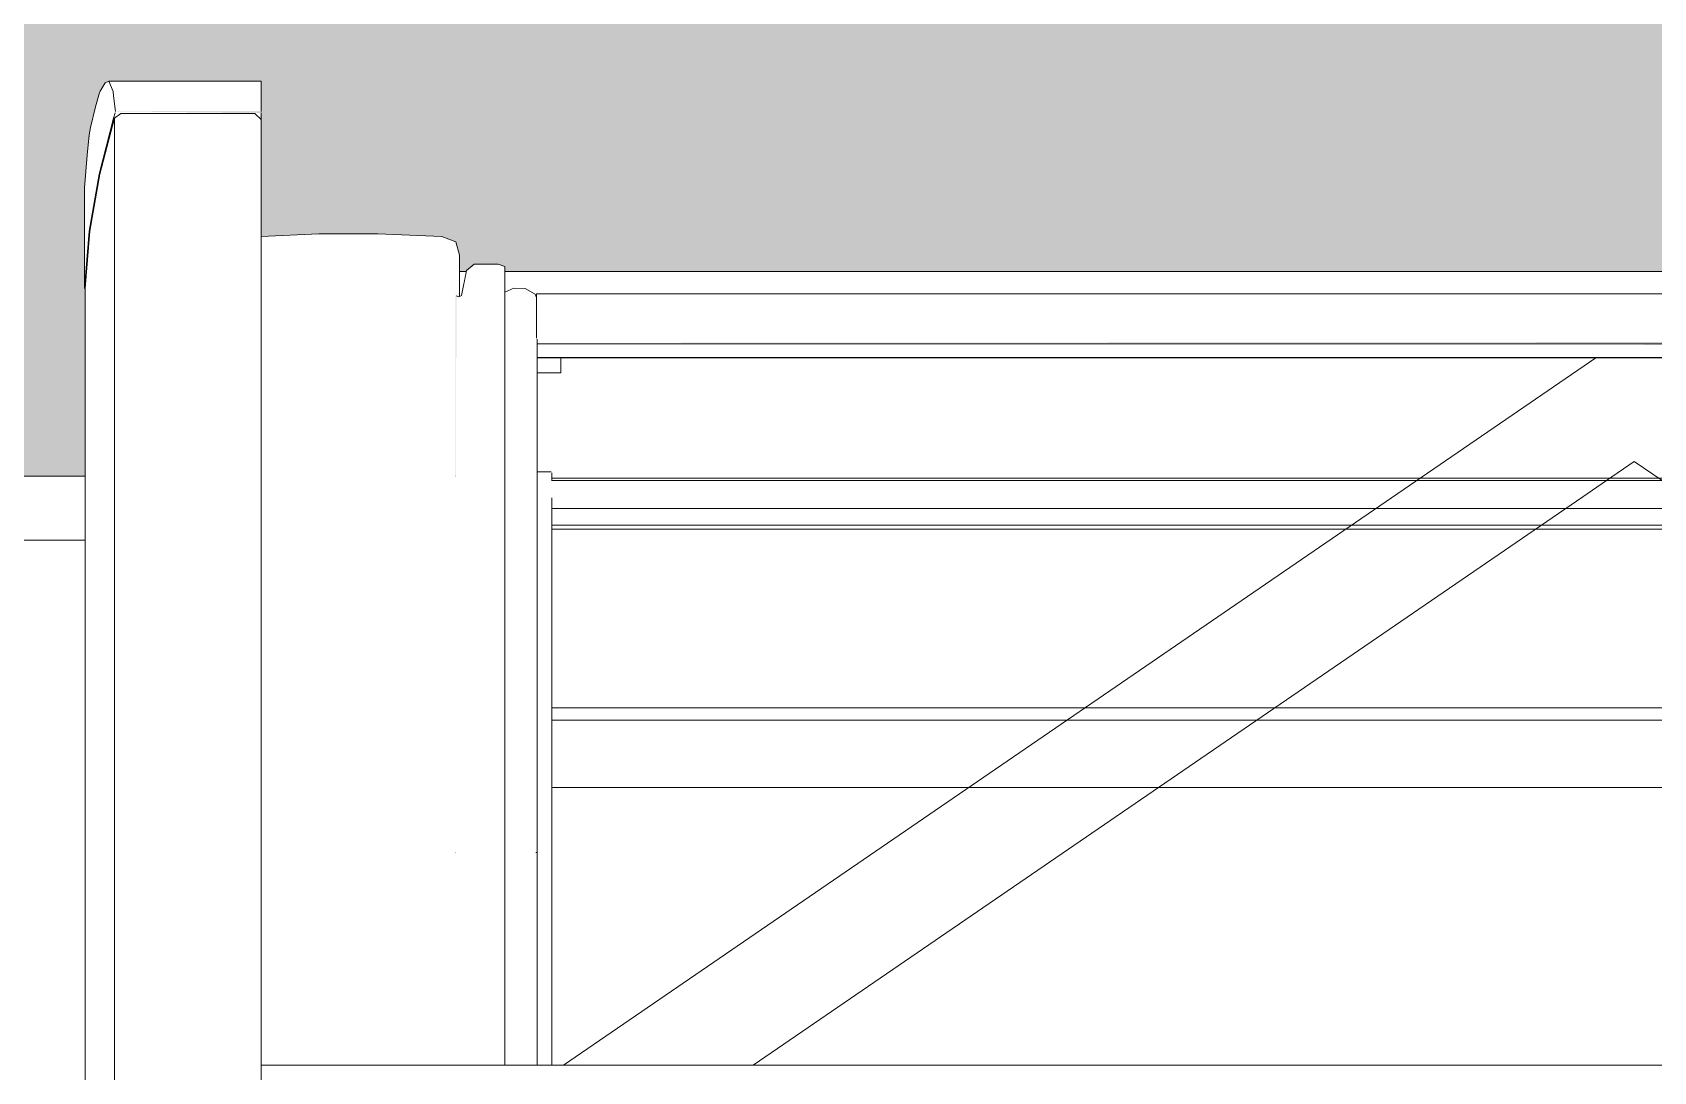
# Model space of a CAD drawing. Header units: metres. Extents: x -3 to 171, y -23 to 41.
# Drawn here: x 9.49 to 9.9353, y -0.8957 to -0.6103 of the extents above; entities that cross this region are included whole.
import ezdxf

# ---------------------------------------------------------------- set-up
doc = ezdxf.new("R2010")
doc.units = ezdxf.units.M
doc.header["$MEASUREMENT"] = 0
doc.set_wipeout_variables(frame=1)
doc.linetypes.add('Schnittlinie', pattern=[0.006, 0.003, -0.0015, 0, -0.0015])
doc.linetypes.add('Wipeout_Contour', pattern=[1, 0, -1])
for name, color, linetype in [('6._Dach PP STG1_1_310 Dachkonstruktion massiv', 7, 'Continuous'), ('6._Dach PP STG1_1_320 Dachstuhl', 7, 'Continuous'), ('6._Dach PP STG1_1_325 Dachfenster', 7, 'Continuous'), ('6._Dach PP STG1_1_330 Dachaufbau', 7, 'Continuous'), ('6._Dach PP STG1_1_851 Marker Schnitt', 7, 'Continuous')]:
    doc.layers.add(name, color=color, linetype=linetype)

msp = doc.modelspace()

# ---------------------------------------------------------------- linework, layer by layer
at = {"layer": '6._Dach PP STG1_1_310 Dachkonstruktion massiv', "color": 7, "linetype": 'Continuous', "lineweight": 18, "ltscale": 1000, "flags": 128}
msp.add_lwpolyline([(11.16835, -0.83512), (7.80835, -0.83512)], dxfattribs=at)
at = {"layer": '6._Dach PP STG1_1_325 Dachfenster', "color": 7, "linetype": 'Continuous', "lineweight": 13, "ltscale": 1000, "true_color": 0xf4f4f4, "flags": 128}
msp.add_lwpolyline([(10.2273, -0.85476), (9.6327, -0.85476)], dxfattribs=at)

# ---------------------------------------------------------------- wipeouts: each hides what was drawn before it
at = {"color": 254, "linetype": 'Wipeout_Contour', "lineweight": 0, "ltscale": 38.158556}
msp.add_wipeout([(11.16835, -0.73222), (7.80835, -0.73222), (7.80835, -0.76511), (11.16835, -0.76511)], dxfattribs=at).dxf.layer = '6._Dach PP STG1_1_330 Dachaufbau'

# ---------------------------------------------------------------- next in the draw order: hatches: boundary and pattern name
at = {"layer": '6._Dach PP STG1_1_330 Dachaufbau', "linetype": 'Continuous', "lineweight": 0, "true_color": 0x000000}
h = msp.add_hatch(color=18, dxfattribs=at)
h.paths.add_polyline_path([(6.325, -0.39851), (6.325, -1.51148), (12.655, -1.51148), (12.655, -0.39851)])
h.paths.add_polyline_path([(7.80835, -1.24173), (7.80835, -0.73222), (11.16835, -0.73222), (11.16835, -1.24173)], flags=0)

# ---------------------------------------------------------------- next in the draw order: linework, layer by layer
at = {"layer": '6._Dach PP STG1_1_330 Dachaufbau', "color": 7, "linetype": 'Continuous', "lineweight": 18, "ltscale": 1000, "flags": 128}
msp.add_lwpolyline([(11.16835, -0.73222), (7.80835, -0.73222)], dxfattribs=at)

# ---------------------------------------------------------------- next in the draw order: wipeouts: each hides what was drawn before it
at = {"color": 254, "linetype": 'Wipeout_Contour', "lineweight": 0, "ltscale": 47.554192}
msp.add_wipeout([(9.5043, -0.68065), (9.5056, -0.66489), (9.5056, -0.63845), (9.50507, -0.64404), (9.5043, -0.65301)], dxfattribs=at).dxf.layer = '6._Dach PP STG1_1_325 Dachfenster'
at = {"color": 254, "linetype": 'Wipeout_Contour', "lineweight": 0, "ltscale": 38.10302}
msp.add_wipeout([(9.49, -0.74974), (9.4755, -0.74975), (9.4755, -0.75477), (9.49, -0.75477)], dxfattribs=at).dxf.layer = '6._Dach PP STG1_1_325 Dachfenster'
at = {"color": 254, "linetype": 'Wipeout_Contour', "lineweight": 0, "ltscale": 38.186837}
msp.add_wipeout([(11.16835, -0.8121), (7.80835, -0.8121), (7.80835, -0.83559), (11.16835, -0.83559)], dxfattribs=at).dxf.layer = '6._Dach PP STG1_1_330 Dachaufbau'

# ---------------------------------------------------------------- next in the draw order: linework, layer by layer
at = {"layer": '6._Dach PP STG1_1_320 Dachstuhl', "color": 7, "linetype": 'Continuous', "lineweight": 18, "ltscale": 1000, "flags": 128}
msp.add_lwpolyline([(11.16835, -0.83559), (7.80835, -0.83559)], dxfattribs=at)
at = {"layer": '6._Dach PP STG1_1_325 Dachfenster', "color": 7, "linetype": 'Continuous', "lineweight": 13, "ltscale": 1000, "true_color": 0xf4f4f4, "flags": 128}
msp.add_lwpolyline([(9.6327, -0.83465), (10.2273, -0.83465)], dxfattribs=at)
at = {"layer": '6._Dach PP STG1_1_330 Dachaufbau', "color": 7, "linetype": 'Continuous', "lineweight": 18, "ltscale": 1000, "flags": 128}
msp.add_lwpolyline([(7.80835, -0.83559), (11.16835, -0.83559)], dxfattribs=at)

# ---------------------------------------------------------------- next in the draw order: wipeouts: each hides what was drawn before it
at = {"color": 254, "linetype": 'Wipeout_Contour', "lineweight": 0, "ltscale": 57.381502}
msp.add_wipeout([(9.5056, -0.63845), (9.5056, -0.66489), (9.5083, -0.64922), (9.5083, -0.6272), (9.5073, -0.63076), (9.50599, -0.63647)], dxfattribs=at).dxf.layer = '6._Dach PP STG1_1_325 Dachfenster'
at = {"color": 254, "linetype": 'Wipeout_Contour', "lineweight": 0, "ltscale": 38.173574}
msp.add_wipeout([(11.16835, -0.76511), (7.80835, -0.76511), (7.80835, -0.8121), (11.16835, -0.8121)], dxfattribs=at).dxf.layer = '6._Dach PP STG1_1_330 Dachaufbau'

# ---------------------------------------------------------------- next in the draw order: linework, layer by layer
at = {"layer": '6._Dach PP STG1_1_851 Marker Schnitt', "color": 7, "linetype": 'Schnittlinie', "lineweight": 13, "ltscale": 1000}
msp.add_line((9.80786, 4.805), (9.80786, -11.7), dxfattribs=at)

# ---------------------------------------------------------------- next in the draw order: wipeouts: each hides what was drawn before it
at = {"color": 254, "linetype": 'Wipeout_Contour', "lineweight": 0, "ltscale": 38.42816}
msp.add_wipeout([(9.5528, -0.67429), (9.5528, -0.89401), (9.5687, -0.89401), (9.5687, -0.67361)], dxfattribs=at).dxf.layer = '6._Dach PP STG1_1_325 Dachfenster'
at = {"color": 254, "linetype": 'Wipeout_Contour', "lineweight": 0, "ltscale": 38.659205}
msp.add_wipeout([(9.6179, -0.674), (9.6179, -0.89401), (9.6198, -0.89401), (9.6198, -0.67466)], dxfattribs=at).dxf.layer = '6._Dach PP STG1_1_325 Dachfenster'
at = {"color": 254, "linetype": 'Wipeout_Contour', "lineweight": 0, "ltscale": 48.470341}
msp.add_wipeout([(9.6064, -0.68267), (9.6063, -0.89401), (9.6071, -0.89401), (9.6071, -0.68293), (9.6064, -0.68268)], dxfattribs=at).dxf.layer = '6._Dach PP STG1_1_325 Dachfenster'
at = {"color": 254, "linetype": 'Wipeout_Contour', "lineweight": 0, "ltscale": 107.815968}
msp.add_wipeout([(9.4755, -1.06427), (9.4763, -1.06932), (9.4776, -1.08603), (9.4776, -1.09471), (9.47761, -1.12357), (9.47762, -1.13397), (9.47763, -1.16316), (9.47763, -1.19678), (9.49, -1.19678), (9.49, -0.75477), (9.4755, -0.75477)], dxfattribs=at).dxf.layer = '6._Dach PP STG1_1_325 Dachfenster'

# ---------------------------------------------------------------- next in the draw order: wipeouts: each hides what was drawn before it
at = {"color": 254, "linetype": 'Wipeout_Contour', "lineweight": 0, "ltscale": 38.607066}
msp.add_wipeout([(9.6063, -0.68263), (9.6043, -0.67577), (9.6043, -0.89401), (9.6063, -0.89401)], dxfattribs=at).dxf.layer = '6._Dach PP STG1_1_325 Dachfenster'
at = {"color": 254, "linetype": 'Wipeout_Contour', "lineweight": 0, "ltscale": 39.870784}
msp.add_wipeout([(9.6285, -0.69273), (10.2315, -0.69273), (10.2315, -0.68952), (9.6285, -0.68952)], dxfattribs=at).dxf.layer = '6._Dach PP STG1_1_325 Dachfenster'
at = {"color": 254, "linetype": 'Wipeout_Contour', "lineweight": 0, "ltscale": 39.872728}
msp.add_wipeout([(9.6286, -0.69624), (9.6286, -0.69965), (10.2314, -0.69965), (10.2314, -0.69624)], dxfattribs=at).dxf.layer = '6._Dach PP STG1_1_325 Dachfenster'
at = {"color": 254, "linetype": 'Wipeout_Contour', "lineweight": 0, "ltscale": 38.16076}
msp.add_wipeout([(9.49, -0.75477), (9.5045, -0.75477), (9.5045, -0.74975), (9.49, -0.74974)], dxfattribs=at).dxf.layer = '6._Dach PP STG1_1_325 Dachfenster'

# ---------------------------------------------------------------- next in the draw order: wipeouts: each hides what was drawn before it
at = {"color": 254, "linetype": 'Wipeout_Contour', "lineweight": 0, "ltscale": 38.598082}
msp.add_wipeout([(9.6025, -0.67436), (9.6025, -0.89401), (9.6043, -0.89401), (9.6043, -0.67577)], dxfattribs=at).dxf.layer = '6._Dach PP STG1_1_325 Dachfenster'
at = {"color": 254, "linetype": 'Wipeout_Contour', "lineweight": 0, "ltscale": 38.615256}
msp.add_wipeout([(9.6071, -0.68293), (9.6071, -0.89401), (9.6079, -0.89401), (9.6079, -0.68255)], dxfattribs=at).dxf.layer = '6._Dach PP STG1_1_325 Dachfenster'
at = {"color": 254, "linetype": 'Wipeout_Contour', "lineweight": 0, "ltscale": 30.138671}
msp.add_wipeout([(9.6286, -0.69584), (10.2314, -0.69584), (9.6286, -0.69537)], dxfattribs=at).dxf.layer = '6._Dach PP STG1_1_325 Dachfenster'
at = {"color": 254, "linetype": 'Wipeout_Contour', "lineweight": 0, "ltscale": 102.964076}
msp.add_wipeout([(9.49, -0.75477), (9.49, -1.19678), (9.50237, -1.19678), (9.50237, -1.16316), (9.50238, -1.13397), (9.50239, -1.12357), (9.5024, -1.09471), (9.5024, -1.08603), (9.5037, -1.06932), (9.5045, -1.06427), (9.5045, -0.75477)], dxfattribs=at).dxf.layer = '6._Dach PP STG1_1_325 Dachfenster'

# ---------------------------------------------------------------- next in the draw order: wipeouts: each hides what was drawn before it
at = {"color": 254, "linetype": 'Wipeout_Contour', "lineweight": 0, "ltscale": 38.559362}
msp.add_wipeout([(9.5849, -0.67361), (9.5849, -0.89401), (9.6025, -0.89401), (9.6025, -0.67436)], dxfattribs=at).dxf.layer = '6._Dach PP STG1_1_325 Dachfenster'
at = {"color": 254, "linetype": 'Wipeout_Contour', "lineweight": 0, "ltscale": 38.619871}
msp.add_wipeout([(9.6092, -0.67569), (9.6079, -0.68255), (9.6079, -0.89401), (9.6092, -0.89401)], dxfattribs=at).dxf.layer = '6._Dach PP STG1_1_325 Dachfenster'
at = {"color": 254, "linetype": 'Wipeout_Contour', "lineweight": 0, "ltscale": 30.138789}
msp.add_wipeout([(9.6286, -0.69624), (10.2314, -0.69624), (9.6286, -0.69584)], dxfattribs=at).dxf.layer = '6._Dach PP STG1_1_325 Dachfenster'

# ---------------------------------------------------------------- next in the draw order: wipeouts: each hides what was drawn before it
at = {"color": 254, "linetype": 'Wipeout_Contour', "lineweight": 0, "ltscale": 38.491917}
msp.add_wipeout([(9.5687, -0.67361), (9.5687, -0.89401), (9.5849, -0.89401), (9.5849, -0.67361)], dxfattribs=at).dxf.layer = '6._Dach PP STG1_1_325 Dachfenster'
at = {"color": 254, "linetype": 'Wipeout_Contour', "lineweight": 0, "ltscale": 38.62536}
msp.add_wipeout([(9.6092, -0.67569), (9.6092, -0.89401), (9.6113, -0.89401), (9.6113, -0.674)], dxfattribs=at).dxf.layer = '6._Dach PP STG1_1_325 Dachfenster'
at = {"color": 254, "linetype": 'Wipeout_Contour', "lineweight": 0, "ltscale": 59.783586}
msp.add_wipeout([(9.6285, -0.6943), (9.6286, -0.69537), (10.2314, -0.69537), (10.2314, -0.69458), (10.2315, -0.69344), (9.6285, -0.69344)], dxfattribs=at).dxf.layer = '6._Dach PP STG1_1_325 Dachfenster'

# ---------------------------------------------------------------- next in the draw order: wipeouts: each hides what was drawn before it
at = {"color": 254, "linetype": 'Wipeout_Contour', "lineweight": 0, "ltscale": 38.381069}
msp.add_wipeout([(9.5528, -0.66635), (9.5528, -0.67429), (9.5687, -0.67361), (9.5687, -0.66567)], dxfattribs=at).dxf.layer = '6._Dach PP STG1_1_325 Dachfenster'
at = {"color": 254, "linetype": 'Wipeout_Contour', "lineweight": 0, "ltscale": 38.512976}
msp.add_wipeout([(9.5849, -0.66567), (9.5849, -0.67361), (9.6025, -0.67436), (9.6025, -0.66642)], dxfattribs=at).dxf.layer = '6._Dach PP STG1_1_325 Dachfenster'
at = {"color": 254, "linetype": 'Wipeout_Contour', "lineweight": 0, "ltscale": 28.661191}
msp.add_wipeout([(9.6063, -0.68254), (9.6071, -0.68293), (9.6073, -0.67149)], dxfattribs=at).dxf.layer = '6._Dach PP STG1_1_325 Dachfenster'
at = {"color": 254, "linetype": 'Wipeout_Contour', "lineweight": 0, "ltscale": 38.642402}
msp.add_wipeout([(9.6113, -0.674), (9.6113, -0.89401), (9.6179, -0.89401), (9.6179, -0.674)], dxfattribs=at).dxf.layer = '6._Dach PP STG1_1_325 Dachfenster'
at = {"color": 254, "linetype": 'Wipeout_Contour', "lineweight": 0, "ltscale": 39.871321}
msp.add_wipeout([(9.6285, -0.69273), (9.6285, -0.69344), (10.2315, -0.69344), (10.2315, -0.69273)], dxfattribs=at).dxf.layer = '6._Dach PP STG1_1_325 Dachfenster'

# ---------------------------------------------------------------- next in the draw order: wipeouts: each hides what was drawn before it
at = {"color": 254, "linetype": 'Wipeout_Contour', "lineweight": 0, "ltscale": 116.506717}
msp.add_wipeout([(9.5056, -0.66489), (9.5043, -0.68065), (9.5058, -0.66489), (9.5085, -0.64922), (9.5125, -0.63384), (9.5143, -0.63261), (9.5511, -0.63261), (9.5528, -0.63422), (9.5528, -0.63242), (9.51272, -0.63242), (9.5123, -0.63384), (9.5083, -0.64922)], dxfattribs=at).dxf.layer = '6._Dach PP STG1_1_325 Dachfenster'
at = {"color": 254, "linetype": 'Wipeout_Contour', "lineweight": 0, "ltscale": 38.453096}
msp.add_wipeout([(9.5687, -0.66567), (9.5687, -0.67361), (9.5849, -0.67361), (9.5849, -0.66567)], dxfattribs=at).dxf.layer = '6._Dach PP STG1_1_325 Dachfenster'
at = {"color": 254, "linetype": 'Wipeout_Contour', "lineweight": 0, "ltscale": 38.200365}
msp.add_wipeout([(9.6063, -0.66783), (9.6043, -0.67577), (9.6063, -0.68254), (9.6073, -0.67149)], dxfattribs=at).dxf.layer = '6._Dach PP STG1_1_325 Dachfenster'
at = {"color": 254, "linetype": 'Wipeout_Contour', "lineweight": 0, "ltscale": 39.867228}
msp.add_wipeout([(10.2402, -0.676), (9.6198, -0.676), (9.6198, -0.67999), (10.2402, -0.67999)], dxfattribs=at).dxf.layer = '6._Dach PP STG1_1_325 Dachfenster'

# ---------------------------------------------------------------- next in the draw order: linework, layer by layer
at = {"layer": '6._Dach PP STG1_1_325 Dachfenster', "color": 7, "linetype": 'Continuous', "lineweight": 13, "ltscale": 1000, "flags": 128}
msp.add_lwpolyline([(9.6198, -0.676), (10.2402, -0.676)], dxfattribs=at)

# ---------------------------------------------------------------- next in the draw order: wipeouts: each hides what was drawn before it
at = {"color": 254, "linetype": 'Wipeout_Contour', "lineweight": 0, "ltscale": 29.146257}
msp.add_wipeout([(9.5123, -0.62777), (9.5123, -0.63384), (9.51272, -0.63242)], dxfattribs=at).dxf.layer = '6._Dach PP STG1_1_325 Dachfenster'
at = {"color": 254, "linetype": 'Wipeout_Contour', "lineweight": 0, "ltscale": 38.240632}
msp.add_wipeout([(9.5045, -0.68065), (9.5045, -1.06427), (9.5058, -1.05607), (9.5058, -0.66489)], dxfattribs=at).dxf.layer = '6._Dach PP STG1_1_325 Dachfenster'
at = {"color": 254, "linetype": 'Wipeout_Contour', "lineweight": 0, "ltscale": 29.386605}
msp.add_wipeout([(9.6025, -0.66642), (9.6025, -0.67436), (9.6063, -0.66783)], dxfattribs=at).dxf.layer = '6._Dach PP STG1_1_325 Dachfenster'
at = {"color": 254, "linetype": 'Wipeout_Contour', "lineweight": 0, "ltscale": 139.406281}
msp.add_wipeout([(9.6198, -0.6817), (9.6222, -0.6806), (9.6253, -0.6807), (9.6281, -0.6822), (9.6285, -0.6831), (9.6285, -0.68212), (10.2315, -0.68212), (10.2315, -0.6831), (10.2319, -0.6822), (10.2347, -0.6807), (10.2378, -0.6806), (10.2402, -0.6817), (10.2402, -0.67999), (9.6198, -0.67999)], dxfattribs=at).dxf.layer = '6._Dach PP STG1_1_325 Dachfenster'

# ---------------------------------------------------------------- next in the draw order: wipeouts: each hides what was drawn before it
at = {"color": 254, "linetype": 'Wipeout_Contour', "lineweight": 0, "ltscale": 38.234665}
msp.add_wipeout([(9.5528, -0.62373), (9.51097, -0.62373), (9.51218, -0.62659), (9.5528, -0.62659)], dxfattribs=at).dxf.layer = '6._Dach PP STG1_1_325 Dachfenster'
at = {"color": 254, "linetype": 'Wipeout_Contour', "lineweight": 0, "ltscale": 28.960868}
msp.add_wipeout([(9.6063, -0.66783), (9.6025, -0.67436), (9.6043, -0.67577)], dxfattribs=at).dxf.layer = '6._Dach PP STG1_1_325 Dachfenster'
at = {"color": 254, "linetype": 'Wipeout_Contour', "lineweight": 0, "ltscale": 38.668839}
msp.add_wipeout([(9.6198, -0.6817), (9.6198, -0.89401), (9.6222, -0.89401), (9.6222, -0.6806)], dxfattribs=at).dxf.layer = '6._Dach PP STG1_1_325 Dachfenster'
at = {"color": 254, "linetype": 'Wipeout_Contour', "lineweight": 0, "ltscale": 39.868981}
msp.add_wipeout([(9.6285, -0.68212), (9.6285, -0.68725), (10.2315, -0.68725), (10.2315, -0.68212)], dxfattribs=at).dxf.layer = '6._Dach PP STG1_1_325 Dachfenster'

# ---------------------------------------------------------------- next in the draw order: linework, layer by layer
at = {"layer": '6._Dach PP STG1_1_325 Dachfenster', "color": 7, "linetype": 'Continuous', "lineweight": 13, "ltscale": 1000, "flags": 128}
msp.add_lwpolyline([(9.6073, -0.67149), (9.6063, -0.66783)], dxfattribs=at)

# ---------------------------------------------------------------- next in the draw order: wipeouts: each hides what was drawn before it
at = {"color": 254, "linetype": 'Wipeout_Contour', "lineweight": 0, "ltscale": 76.042902}
msp.add_wipeout([(9.5083, -0.64922), (9.5123, -0.63384), (9.5123, -0.62777), (9.51218, -0.62659), (9.51097, -0.62373), (9.51, -0.62414), (9.5086, -0.6265), (9.5083, -0.6272)], dxfattribs=at).dxf.layer = '6._Dach PP STG1_1_325 Dachfenster'
at = {"color": 254, "linetype": 'Wipeout_Contour', "lineweight": 0, "ltscale": 38.986937}
msp.add_wipeout([(9.60914, -0.676), (9.6073, -0.676), (9.6073, -0.67999), (9.60839, -0.67999)], dxfattribs=at).dxf.layer = '6._Dach PP STG1_1_325 Dachfenster'
at = {"color": 254, "linetype": 'Wipeout_Contour', "lineweight": 0, "ltscale": 38.679649}
msp.add_wipeout([(9.6222, -0.6806), (9.6222, -0.89401), (9.6253, -0.89401), (9.6253, -0.6807)], dxfattribs=at).dxf.layer = '6._Dach PP STG1_1_325 Dachfenster'
at = {"color": 254, "linetype": 'Wipeout_Contour', "lineweight": 0, "ltscale": 39.870002}
msp.add_wipeout([(9.6285, -0.68952), (10.2315, -0.68952), (10.2315, -0.68725), (9.6285, -0.68725)], dxfattribs=at).dxf.layer = '6._Dach PP STG1_1_325 Dachfenster'

# ---------------------------------------------------------------- next in the draw order: linework, layer by layer
at = {"layer": '6._Dach PP STG1_1_325 Dachfenster', "color": 7, "linetype": 'Continuous', "lineweight": 13, "ltscale": 1000, "flags": 128}
for points in [[(9.51097, -0.62373), (9.5528, -0.62373)], [(9.6073, -0.676), (9.60914, -0.676)], [(9.6092, -0.67569), (9.6113, -0.674)], [(9.6113, -0.674), (9.6179, -0.674), (9.6198, -0.67466)], [(9.6222, -0.6806), (9.6198, -0.6817)]]:
    msp.add_lwpolyline(points, dxfattribs=at)

# ---------------------------------------------------------------- next in the draw order: wipeouts: each hides what was drawn before it
at = {"color": 254, "linetype": 'Wipeout_Contour', "lineweight": 0, "ltscale": 48.266236}
msp.add_wipeout([(9.5528, -0.62659), (9.51218, -0.62659), (9.5123, -0.62777), (9.51281, -0.63204), (9.5528, -0.63204)], dxfattribs=at).dxf.layer = '6._Dach PP STG1_1_325 Dachfenster'
at = {"color": 254, "linetype": 'Wipeout_Contour', "lineweight": 0, "ltscale": 48.184779}
msp.add_wipeout([(9.5085, -0.64922), (9.5058, -0.66489), (9.5058, -1.05607), (9.5063, -1.05292), (9.5085, -1.04422)], dxfattribs=at).dxf.layer = '6._Dach PP STG1_1_325 Dachfenster'
at = {"color": 254, "linetype": 'Wipeout_Contour', "lineweight": 0, "ltscale": 39.011474}
msp.add_wipeout([(9.6073, -0.68284), (9.6079, -0.68255), (9.60839, -0.67999), (9.6073, -0.67999)], dxfattribs=at).dxf.layer = '6._Dach PP STG1_1_325 Dachfenster'
at = {"color": 254, "linetype": 'Wipeout_Contour', "lineweight": 0, "ltscale": 38.691716}
msp.add_wipeout([(9.6281, -0.6822), (9.6253, -0.6807), (9.6253, -0.89401), (9.6281, -0.89401)], dxfattribs=at).dxf.layer = '6._Dach PP STG1_1_325 Dachfenster'

# ---------------------------------------------------------------- next in the draw order: linework, layer by layer
at = {"layer": '6._Dach PP STG1_1_325 Dachfenster', "color": 7, "linetype": 'Continuous', "lineweight": 13, "ltscale": 1000, "flags": 128}
for points in [[(9.5043, -0.65301), (9.5043, -0.68065)], [(9.6073, -0.68284), (9.6073, -0.67149)], [(9.6079, -0.68255), (9.6092, -0.67569)], [(9.5045, -0.68065), (9.5045, -1.06427)], [(9.6253, -0.6807), (9.6222, -0.6806)], [(9.6064, -0.68268), (9.6071, -0.68293)], [(9.6071, -0.68293), (9.6079, -0.68255)], [(9.5045, -0.74975), (9.49, -0.74974), (9.4755, -0.74975)]]:
    msp.add_lwpolyline(points, dxfattribs=at)

# ---------------------------------------------------------------- next in the draw order: wipeouts: each hides what was drawn before it
at = {"color": 254, "linetype": 'Wipeout_Contour', "lineweight": 0, "ltscale": 29.211749}
msp.add_wipeout([(9.51272, -0.63242), (9.5528, -0.63242), (9.51281, -0.63204)], dxfattribs=at).dxf.layer = '6._Dach PP STG1_1_325 Dachfenster'
at = {"color": 254, "linetype": 'Wipeout_Contour', "lineweight": 0, "ltscale": 38.797031}
msp.add_wipeout([(9.6281, -0.6822), (9.6281, -0.89401), (9.6286, -0.69458), (9.6285, -0.6831)], dxfattribs=at).dxf.layer = '6._Dach PP STG1_1_325 Dachfenster'

# ---------------------------------------------------------------- next in the draw order: linework, layer by layer
at = {"layer": '6._Dach PP STG1_1_325 Dachfenster', "color": 7, "linetype": 'Continuous', "lineweight": 13, "ltscale": 1000, "flags": 128}
for points in [[(9.6281, -0.6822), (9.6253, -0.6807)], [(9.6285, -0.6831), (9.6281, -0.6822)], [(9.6285, -0.68212), (9.6285, -0.68725), (9.6285, -0.68952), (9.6285, -0.69273), (9.6285, -0.69344), (9.6285, -0.6943)], [(9.6285, -0.68212), (10.2315, -0.68212)], [(9.6286, -0.69584), (10.2314, -0.69584)]]:
    msp.add_lwpolyline(points, dxfattribs=at)

# ---------------------------------------------------------------- next in the draw order: wipeouts: each hides what was drawn before it
at = {"color": 254, "linetype": 'Wipeout_Contour', "lineweight": 0, "ltscale": 75.763089}
msp.add_wipeout([(9.5085, -0.64922), (9.5085, -1.04422), (9.5104, -1.03671), (9.51151, -1.03411), (9.51189, -1.03349), (9.5123, -1.0319), (9.5125, -1.03123), (9.5125, -0.63384)], dxfattribs=at).dxf.layer = '6._Dach PP STG1_1_325 Dachfenster'
at = {"color": 254, "linetype": 'Wipeout_Contour', "lineweight": 0, "ltscale": 38.416489}
msp.add_wipeout([(9.5511, -0.63261), (9.5511, -1.03016), (9.5528, -1.03016), (9.5528, -0.63422)], dxfattribs=at).dxf.layer = '6._Dach PP STG1_1_325 Dachfenster'
at = {"color": 254, "linetype": 'Wipeout_Contour', "lineweight": 0, "ltscale": 39.964357}
msp.add_wipeout([(9.6286, -0.89401), (9.6359, -0.89401), (9.91942, -0.69974), (9.6286, -0.69974)], dxfattribs=at).dxf.layer = '6._Dach PP STG1_1_325 Dachfenster'

# ---------------------------------------------------------------- next in the draw order: linework, layer by layer
at = {"layer": '6._Dach PP STG1_1_325 Dachfenster', "color": 7, "linetype": 'Continuous', "lineweight": 13, "ltscale": 1000, "flags": 128}
for points in [[(9.6286, -0.73098), (9.6325, -0.73098)], [(9.6327, -0.73126), (9.6327, -0.73343)]]:
    msp.add_lwpolyline(points, dxfattribs=at)

# ---------------------------------------------------------------- next in the draw order: wipeouts: each hides what was drawn before it
at = {"color": 254, "linetype": 'Wipeout_Contour', "lineweight": 0, "ltscale": 38.339981}
msp.add_wipeout([(9.5143, -0.63261), (9.5143, -1.03016), (9.5511, -1.03016), (9.5511, -0.63261)], dxfattribs=at).dxf.layer = '6._Dach PP STG1_1_325 Dachfenster'
at = {"color": 254, "linetype": 'Wipeout_Contour', "lineweight": 0, "ltscale": 39.904191}
msp.add_wipeout([(9.91942, -0.69974), (9.6359, -0.89401), (10.2241, -0.89401), (9.94058, -0.69974)], dxfattribs=at).dxf.layer = '6._Dach PP STG1_1_325 Dachfenster'

# ---------------------------------------------------------------- next in the draw order: linework, layer by layer
at = {"layer": '6._Dach PP STG1_1_325 Dachfenster', "color": 7, "linetype": 'Continuous', "lineweight": 13, "ltscale": 1000, "flags": 128}
for points in [[(9.5528, -0.63204), (9.5528, -0.62659), (9.5528, -0.62373)], [(9.5511, -0.63261), (9.5528, -0.63422)], [(9.5528, -0.63422), (9.5528, -0.63242)], [(9.6063, -0.66783), (9.6025, -0.66642), (9.5849, -0.66567), (9.5687, -0.66567), (9.5528, -0.66635)], [(9.6286, -0.69965), (10.2314, -0.69965)], [(9.6286, -0.69974), (10.2314, -0.69974)], [(9.6351, -0.69982), (9.6351, -0.70059)], [(9.6351, -0.70059), (9.6351, -0.7038)], [(9.6351, -0.7038), (9.6286, -0.7038)], [(9.63257, -0.73343), (10.22743, -0.73343)], [(9.6327, -0.73275), (10.2273, -0.73275)], [(9.6327, -0.7411), (10.2273, -0.7411)], [(9.6327, -0.74563), (10.2273, -0.74563)], [(9.6327, -0.74673), (10.2273, -0.74673)], [(9.6327, -0.79585), (10.2273, -0.79585)], [(9.6327, -0.79923), (10.2273, -0.79923)], [(9.6327, -0.81769), (10.2273, -0.81769)]]:
    msp.add_lwpolyline(points, dxfattribs=at)

# ---------------------------------------------------------------- next in the draw order: wipeouts: each hides what was drawn before it
at = {"color": 254, "linetype": 'Wipeout_Contour', "lineweight": 0, "ltscale": 48.254139}
msp.add_wipeout([(9.5143, -0.63261), (9.5125, -0.63384), (9.5125, -1.03123), (9.51275, -1.03038), (9.5143, -1.03016)], dxfattribs=at).dxf.layer = '6._Dach PP STG1_1_325 Dachfenster'
at = {"color": 254, "linetype": 'Wipeout_Contour', "lineweight": 0, "ltscale": 39.938319}
msp.add_wipeout([(9.5528, -0.89575), (10.3072, -0.89575), (10.3072, -0.89401), (9.5528, -0.89401)], dxfattribs=at).dxf.layer = '6._Dach PP STG1_1_325 Dachfenster'

# ---------------------------------------------------------------- next in the draw order: linework, layer by layer
at = {"layer": '6._Dach PP STG1_1_325 Dachfenster', "color": 7, "linetype": 'Continuous', "lineweight": 13, "ltscale": 1000, "flags": 128}
for points in [[(9.5043, -0.65301), (9.50507, -0.64404), (9.5056, -0.63845), (9.50599, -0.63647), (9.5073, -0.63076), (9.5083, -0.6272), (9.5086, -0.6265), (9.51, -0.62414), (9.51097, -0.62373), (9.51218, -0.62659), (9.5123, -0.62777), (9.51281, -0.63204)], [(9.51272, -0.63242), (9.5123, -0.63384), (9.5083, -0.64922), (9.5056, -0.66489), (9.5043, -0.68065)], [(9.5045, -0.68065), (9.5058, -0.66489), (9.5085, -0.64922), (9.5125, -0.63384)], [(9.5125, -0.63384), (9.5143, -0.63261)], [(9.5125, -0.63384), (9.5125, -1.03123)], [(9.5143, -0.63261), (9.5511, -0.63261)], [(9.5528, -0.63422), (9.5528, -1.03016)], [(9.6198, -0.67466), (9.6198, -0.89401)], [(9.6286, -0.69458), (9.6286, -0.89401)], [(9.91942, -0.69974), (9.6359, -0.89401)], [(9.93, -0.7282), (9.92236, -0.73343), (9.91587, -0.73788), (9.68801, -0.89401)], [(9.93, -0.7282), (9.93764, -0.73343), (9.94413, -0.73788), (10.17199, -0.89401)], [(9.6327, -0.73814), (9.6327, -0.89401)], [(10.3072, -0.89401), (9.5528, -0.89401)]]:
    msp.add_lwpolyline(points, dxfattribs=at)

doc.saveas('drawing.dxf')
